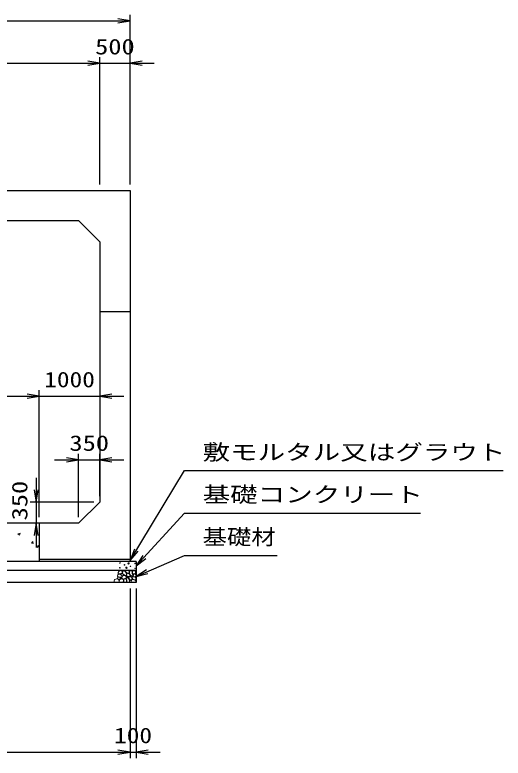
# Model space of a CAD drawing. Units: millimetres at full size. Extents: x 0 to 84100, y 0 to 59400.
# Drawn here: x 44646 to 52718, y 30020 to 42300 of the extents above; entities that cross this region are included whole.
import ezdxf
from ezdxf.enums import TextEntityAlignment as Align

# ---------------------------------------------------------------- set-up
doc = ezdxf.new("R2010")
doc.units = ezdxf.units.MM
for name, color, linetype, lineweight in [('D-DCR-HCHn', 4, 'Continuous', 9), ('D-STR-DIM', 7, 'Continuous', 25), ('D-STR-STRn', 1, 'Continuous', 25), ('D-STR-TXT', 7, 'Continuous', 25)]:
    doc.layers.add(name, color=color, linetype=linetype, lineweight=lineweight)
doc.styles.add('ＭＳ ゴシック', font='')
doc.styles.get('ＭＳ ゴシック').set_extended_font_data('MS Gothic')

# ---------------------------------------------------------------- blocks, each defined once
blk = doc.blocks.new('open_arrow')
at = {"color": 0, "linetype": 'Continuous', "lineweight": -2}
blk.add_lwpolyline([(7.5, 1.25), (0, 0), (7.5, -1.25)], dxfattribs=at)

msp = doc.modelspace()

# ---------------------------------------------------------------- linework, layer by layer
at = {"layer": 'D-DCR-HCHn'}
for p, q in [((44696.364, 33723.39), (44731.934, 33737.044)), ((44696.395, 33723.316), (44721.664, 33706.272)), ((44721.695, 33706.288), (44731.996, 33736.986)), ((44920.452, 33570.884), (44950.816, 33568.228)), ((44920.5, 33570.912), (44944.991, 33600.099)), ((44951.042, 33567.936), (44945.169, 33599.779)), ((44999.594, 33518.859), (45035.163, 33532.513)), ((45024.924, 33501.758), (45035.224, 33532.456)), ((44999.624, 33518.786), (45024.893, 33501.742))]:
    msp.add_line(p, q, dxfattribs=at)
for points in [[(46356.628, 33011.832), (46351.312, 33016.874), (46344.524, 33025.68), (46342.855, 33033.275), (46346.856, 33047.685), (46360.912, 33058.67), (46381.093, 33057.89), (46408.302, 33043.001), (46417.914, 33030.757), (46414.848, 33016.784), (46405.222, 33010.04), (46396.401, 33009.145), (46382.637, 33009.524), (46369.192, 33011.002)], [(46417.988, 33079.601), (46424.036, 33085.086), (46425.103, 33090.792), (46421.586, 33103.305), (46411.29, 33117.61), (46388.996, 33116.105), (46367.429, 33105.811), (46352.805, 33085.597), (46354.979, 33072.456), (46361.98, 33065.716), (46373.231, 33063.215), (46389.489, 33067.483), (46410.711, 33074.481)], [(46445.202, 33045.711), (46443.546, 33039.566), (46437.989, 33035.193), (46425.81, 33033.302), (46414.695, 33039.802), (46404.408, 33049.138), (46395.142, 33057.333), (46395.365, 33063.462), (46401.264, 33068.875), (46415.797, 33070.356), (46428.53, 33064.383), (46437.989, 33055.165), (46442.719, 33050.556)], [(46436.797, 32979.532), (46472.171, 32986.129), (46487.218, 32998.266), (46491.97, 33017.263), (46477.287, 33031.629), (46448.677, 33039.69), (46427.03, 33026.761), (46413.039, 33009.347), (46416.998, 32991.67)], [(46476.553, 33036.214), (46489.311, 33040.569), (46490.575, 33068.678), (46477.488, 33097.359), (46460.552, 33113.536), (46428.597, 33107.032), (46425.867, 33071.913), (46436.184, 33059.876), (46464.261, 33044.301)], [(46541.015, 33058.431), (46552.573, 33030.693), (46543.327, 33019.136), (46515.589, 33019.136), (46504.032, 33023.759), (46492.475, 33039.939), (46492.475, 33053.808), (46504.032, 33072.299), (46517.901, 33074.611)], [(46580.31, 33113.906), (46587.244, 33093.102), (46584.933, 33069.988), (46601.113, 33044.562), (46580.31, 33033.005), (46557.195, 33044.562), (46543.327, 33063.053), (46538.704, 33093.102), (46543.327, 33109.283), (46557.195, 33116.217)], [(46575.687, 33033.005), (46587.244, 33023.759), (46582.621, 33016.824), (46566.441, 33016.824), (46559.507, 33019.136), (46554.884, 33028.382), (46561.818, 33035.316)], [(46598.802, 33111.594), (46619.605, 33116.217), (46638.096, 33106.971), (46640.408, 33086.168), (46635.785, 33069.988), (46612.67, 33063.053), (46596.49, 33063.053), (46589.556, 33074.611), (46589.556, 33100.037)], [(46642.719, 33053.808), (46649.654, 33033.005), (46640.408, 33019.136), (46617.293, 33016.824), (46601.512, 33023.599), (46608.048, 33039.939), (46603.425, 33049.185), (46612.67, 33058.431), (46626.539, 33063.053)], [(46340.028, 32922.493), (46355.163, 32924.274), (46365.134, 32929.787), (46369.165, 32942.722), (46369.055, 32954.963), (46359.828, 32971.678), (46341.758, 32982.822), (46314.269, 32978.403), (46292.547, 32970.334), (46287.357, 32946.125), (46291.97, 32928.257), (46313.116, 32922.877)], [(46372.403, 32970.331), (46382.105, 32975.079), (46389.11, 32983.822), (46389.281, 32995.084), (46385.058, 33005.627), (46369.811, 33007.625), (46354.946, 33008.018), (46340.519, 33002.512), (46338.151, 32993.273), (46350.46, 32982.195), (46365.445, 32973.15)], [(46437.648, 32973.637), (46422.694, 32982.556), (46396.56, 32982.292), (46375.07, 32963.525), (46371.357, 32934.899), (46385.147, 32924.245), (46421.902, 32921.871), (46438.269, 32931.633), (46442.828, 32954.06)], [(46400.029, 32985.265), (46395.817, 32988.446), (46392.314, 32993.505), (46392.19, 33000.431), (46396.586, 33006.067), (46404.231, 33007.977), (46410.644, 33006.179), (46412.296, 33000.442), (46413.104, 32994.835), (46412.119, 32987.456), (46406.025, 32984.127)], [(46485.412, 32927.783), (46466.15, 32923.503), (46449.028, 32932.064), (46446.888, 32951.326), (46449.032, 32974.878), (46472.571, 32982.327), (46487.553, 32978.603), (46493.973, 32962.027), (46493.973, 32938.484)], [(46502.534, 32925.643), (46496.114, 32944.905), (46498.254, 32966.308), (46483.272, 32989.85), (46502.534, 33000.551), (46523.937, 32989.85), (46536.778, 32972.728), (46541.059, 32944.905), (46536.778, 32929.924), (46523.937, 32923.503)], [(46506.815, 33000.551), (46496.114, 33009.112), (46500.394, 33015.533), (46515.376, 33015.533), (46521.796, 33013.393), (46526.077, 33004.832), (46519.656, 32998.411)], [(46538.918, 32977.009), (46528.217, 33002.692), (46536.778, 33013.393), (46562.461, 33013.393), (46573.162, 33009.112), (46583.863, 32994.131), (46583.863, 32981.289), (46573.162, 32964.167), (46560.321, 32962.027)], [(46543.199, 32929.924), (46543.199, 32955.606), (46553.9, 32962.027), (46564.601, 32955.606), (46566.741, 32940.625), (46564.601, 32927.783), (46549.619, 32923.503)], [(46590.284, 32923.503), (46575.302, 32929.924), (46571.022, 32951.326), (46579.583, 32966.308), (46594.565, 32970.588), (46613.827, 32968.448), (46635.229, 32959.887), (46645.93, 32947.045), (46645.93, 32932.064), (46639.51, 32923.503), (46613.827, 32925.643)], [(46598.845, 32977.009), (46581.723, 33002.692), (46583.863, 33009.112), (46607.406, 33015.533), (46628.808, 33013.393), (46643.79, 33000.551), (46645.93, 32985.57), (46643.79, 32970.588), (46626.668, 32966.308)]]:
    msp.add_lwpolyline(points, close=True, dxfattribs=at)
msp.add_lwpolyline([(46506.568, 33118.547), (46523.907, 33116.446), (46535.742, 33108.701), (46535.374, 33089.819), (46529.486, 33076.087), (46514.975, 33076.185), (46494.893, 33079.153), (46485.201, 33093.689), (46475.918, 33103.492), (46473.116, 33114.345), (46485.901, 33118.547), (46506.918, 33118.547)], dxfattribs=at)
for centre, radius in [((46381.091, 33164.955), 4.5), ((46382.803, 33245.221), 4.5), ((46458.437, 33212.459), 4.5), ((46490.004, 33164.955), 11.25), ((46524.996, 33236.145), 11.25), ((46556.563, 33188.641), 4.5), ((46632.197, 33155.879), 4.5), ((46633.909, 33236.145), 4.5)]:
    msp.add_circle(centre, radius, dxfattribs=at)
at = {"layer": 'D-STR-DIM'}
for p, q in [((46550, 39500), (46550, 42300)), ((37550, 42200), (46550, 42200)), ((46050, 39500), (46050, 41600)), ((46050, 39500), (46050, 41600)), ((46550, 39500), (46550, 41600)), ((38050, 41500), (46050, 41500)), ((45650, 41500), (46950, 41500)), ((39050, 36000), (45050, 36000)), ((44650, 36000), (46450, 36000)), ((45050, 34000), (45050, 36100)), ((45050, 34000), (45050, 36100)), ((45700, 34000), (45700, 35050)), ((46050, 34350), (46050, 35050)), ((45300, 34950), (46450, 34950)), ((45000, 34650), (45000, 33500)), ((45950, 34250), (44900, 34250)), ((45600, 33900), (44900, 33900)), ((46550, 32820), (46550, 30020)), ((46550, 32820), (46550, 30020)), ((46650, 32820), (46650, 30020)), ((37550, 30120), (46550, 30120)), ((46150, 30120), (47050, 30120))]:
    msp.add_line(p, q, dxfattribs=at)
at = {"layer": 'D-STR-STRn'}
for p, q in [((37550, 39400), (46550, 39400)), ((46550, 39400), (46550, 33300)), ((38400, 38900), (45700, 38900)), ((45700, 38900), (46050, 38550)), ((46050, 38550), (46050, 34250)), ((46050, 37400), (46550, 37400)), ((46050, 34250), (45700, 33900)), ((45700, 33900), (38400, 33900)), ((45050, 33900), (45050, 33270)), ((46550, 33300), (45050, 33300)), ((46550, 33300), (46550, 33270)), ((46650, 33270), (37450, 33270)), ((46650, 33270), (46650, 32920)), ((46650, 33120), (37450, 33120)), ((46650, 32920), (37450, 32920))]:
    msp.add_line(p, q, dxfattribs=at)
at = {"layer": 'D-STR-TXT'}
for points in [[(46550, 33285), (47450, 34770), (47650, 34770), (52717.513, 34770)], [(46650, 33195), (47450, 34070), (47650, 34070), (51353.046, 34070)], [(46650, 33020), (47450, 33370), (47650, 33370), (48979.442, 33370)]]:
    msp.add_lwpolyline(points, dxfattribs=at)

# ---------------------------------------------------------------- block references
at = {"layer": 'D-STR-DIM', "xscale": 26.7, "yscale": 26.7}
for p, rotation in [((46550, 42200), 180), ((46050, 41500), 180), ((46050, 41500), 180), ((45050, 36000), 180), ((45050, 36000), 180), ((45700, 34950), 180), ((45000, 34250), 90), ((45000, 33900), 270), ((46550, 30120), 180), ((46550, 30120), 180)]:
    msp.add_blockref('open_arrow', p, dxfattribs=dict(at, rotation=rotation))
for p in [(46550, 41500), (46050, 36000), (46050, 34950), (46650, 30120)]:
    msp.add_blockref('open_arrow', p, dxfattribs=at)
at = {"layer": 'D-STR-TXT', "xscale": 26.7, "yscale": 26.7}
for p, rotation in [((46550, 33285), 58.8), ((46650, 33195), 47.6), ((46650, 33020), 23.6)]:
    msp.add_blockref('open_arrow', p, dxfattribs=dict(at, rotation=rotation))

# ---------------------------------------------------------------- texts
at = {"layer": 'D-STR-DIM', "style": 'ＭＳ ゴシック'}
for s, width, p in [('500', 1.25, (46300, 41775)), ('1000', 1.2, (45550, 36275)), ('350', 1.25, (45875, 35225)), ('100', 1.2, (46600, 30395))]:
    msp.add_text(s, height=256.6, dxfattribs=dict(at, width=width)).set_placement(p, align=Align.MIDDLE_CENTER)
at = {"layer": 'D-STR-DIM', "style": 'ＭＳ ゴシック', "width": 1.25}
msp.add_text('350', height=256.6, rotation=90, dxfattribs=at).set_placement((44725, 34275), align=Align.MIDDLE_CENTER)
at = {"layer": 'D-STR-TXT', "style": 'ＭＳ ゴシック'}
for s, width, p in [('敷モルタル又はグラウト', 1.3, (47750, 34870)), ('基礎コンクリート', 1.3, (47750, 34170)), ('基礎材', 1.15, (47750, 33470))]:
    msp.add_text(s, height=256.6, dxfattribs=dict(at, width=width)).set_placement(p, align=Align.BOTTOM_LEFT)

doc.saveas('drawing.dxf')
